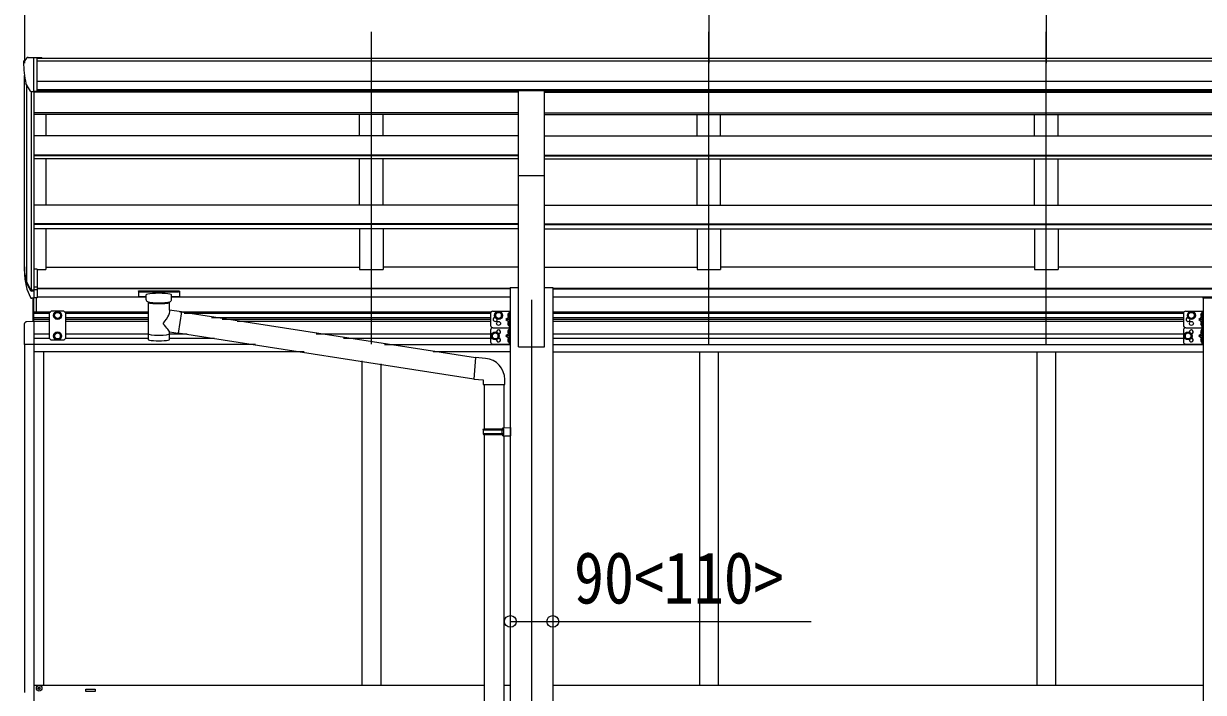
# Model space of a CAD drawing. Units: millimetres at full size, sheet at 1:25; details may follow other scales. Extents: x -6988 to 7066, y -4877 to 4823.
# Drawn here: x -228 to 2276, y 151 to 1572 of the extents above; entities that cross this region are included whole.
import ezdxf
from ezdxf.enums import TextEntityAlignment as Align

# ---------------------------------------------------------------- set-up
doc = ezdxf.new("R2010")
doc.units = ezdxf.units.MM
doc.header["$LTSCALE"] = 25
doc.header["$PDMODE"] = 32
doc.header["$PDSIZE"] = 25
for name, color, linetype, lineweight in [('0-1_本体', 4, 'Continuous', 9), ('0-2_部品', 7, 'Continuous', 9), ('0-8_PARTS2', 2, 'Continuous', 9), ('0-A_寸法', 4, 'Continuous', 9), ('1-1_GLASS', 4, 'Continuous', 9), ('1-2_GLASS_SEAL', 7, 'Continuous', 9)]:
    doc.layers.add(name, color=color, linetype=linetype, lineweight=lineweight)
doc.styles.add('ＭＳ ゴシック', font='')
doc.styles.get('ＭＳ ゴシック').set_extended_font_data('MS Gothic')

msp = doc.modelspace()

# ---------------------------------------------------------------- linework, layer by layer
at = {"layer": '0-1_本体'}
for p, q in [((-199.37, 1497.98), (4799.63, 1497.98)), ((-199.37, 1492.64), (4799.63, 1492.64)), ((-225.87, 1045.87), (-225.87, 1461.23)), ((-221.59, 1442.43), (-221.59, 1023.87)), ((-211.87, 1427.08), (-211.87, 1005.87)), ((-199.37, 1449.11), (4799.63, 1449.1)), ((-199.37, 1431.44), (4799.63, 1431.44)), ((822.63, 1429.06), (-199.37, 1429.06)), ((-180.87, 1429.06), (-180.87, 1425.92)), ((485.13, 1425.92), (485.13, 1429.06)), ((535.13, 1425.92), (535.13, 1429.06)), ((877.63, 1429.06), (3722.63, 1429.06)), ((1201.13, 1425.92), (1201.13, 1429.06)), ((1251.13, 1425.92), (1251.13, 1429.06)), ((1917.13, 1425.92), (1917.13, 1429.06)), ((1967.13, 1425.92), (1967.13, 1429.06)), ((-205.87, 1426.6), (-205.87, 1050.3)), ((822.63, 1425.92), (-205.87, 1425.92)), ((877.63, 1425.92), (3722.63, 1425.92)), ((822.63, 1382.44), (-205.87, 1382.44)), ((822.63, 1378.36), (-205.87, 1378.36)), ((-180.87, 1378.33), (-180.87, 1333.34)), ((485.13, 1333.21), (485.13, 1378.36)), ((535.13, 1333.21), (535.13, 1378.36)), ((877.63, 1382.44), (3722.63, 1382.44)), ((877.63, 1378.36), (3722.63, 1378.36)), ((1201.13, 1333.21), (1201.13, 1378.36)), ((1251.13, 1333.21), (1251.13, 1378.36)), ((1917.13, 1333.21), (1917.13, 1378.36)), ((1967.13, 1333.21), (1967.13, 1378.36)), ((822.63, 1333.21), (-205.87, 1333.21)), ((877.63, 1333.21), (3722.63, 1333.21)), ((822.63, 1292.47), (-205.87, 1292.47)), ((822.63, 1290.98), (-205.87, 1290.98)), ((822.63, 1284.19), (-205.87, 1284.19)), ((-180.87, 1284.16), (-180.87, 1185.9)), ((485.13, 1185.9), (485.13, 1284.19)), ((535.13, 1185.9), (535.13, 1284.19)), ((822.63, 885.01), (822.63, 1297.65)), ((877.63, 885.01), (877.63, 1297.65)), ((877.63, 1292.47), (3722.63, 1292.47)), ((877.63, 1290.98), (3722.63, 1290.98)), ((877.63, 1284.19), (3722.63, 1284.19)), ((1201.13, 1185.9), (1201.13, 1284.19)), ((1251.13, 1185.9), (1251.13, 1284.19)), ((1917.13, 1185.9), (1917.13, 1284.19)), ((1967.13, 1185.9), (1967.13, 1284.19)), ((822.73, 1185.9), (-205.87, 1185.9)), ((877.53, 1185.9), (3722.63, 1185.9)), ((822.8, 1146.69), (-205.87, 1146.69)), ((822.71, 1145.21), (-205.87, 1145.21)), ((822.73, 1135.55), (-205.87, 1135.55)), ((-180.87, 1135.64), (-180.87, 1049.47)), ((485.13, 1135.55), (485.13, 1049.47)), ((535.13, 1135.55), (535.13, 1049.47)), ((877.47, 1146.69), (3722.63, 1146.69)), ((877.53, 1135.55), (3722.63, 1135.55)), ((877.55, 1145.21), (3722.63, 1145.21)), ((1201.13, 1135.55), (1201.13, 1049.47)), ((1251.13, 1135.55), (1251.13, 1049.47)), ((1917.13, 1135.55), (1917.13, 1049.47)), ((1967.13, 1135.55), (1967.13, 1049.47)), ((-180.87, 1054.27), (485.13, 1054.27)), ((822.86, 1054.27), (535.13, 1054.27)), ((822.86, 1054.27), (535.13, 1054.27)), ((877.4, 1054.27), (1201.13, 1054.27)), ((1917.13, 1054.27), (1251.13, 1054.27)), ((2633.13, 1054.27), (1967.13, 1054.27)), ((-199.37, 1049.47), (-180.87, 1049.47)), ((485.13, 1049.47), (535.13, 1049.47)), ((1201.13, 1049.47), (1251.13, 1049.47)), ((1917.13, 1049.47), (1967.13, 1049.47)), ((-199.37, 1010.14), (804.93, 1010.14)), ((-199.37, 1008.78), (804.93, 1008.78)), ((804.93, 1011.39), (804.93, -1864.99)), ((804.93, 1011.39), (822.63, 1011.39)), ((877.63, 1011.39), (895.33, 1011.39)), ((895.33, 1011.39), (895.33, -1864.99)), ((895.33, 1009.97), (3704.8, 1009.97)), ((895.33, 1008.59), (3704.93, 1008.59)), ((-199.37, 991.41), (32.13, 991.41)), ((86.13, 991.41), (804.93, 991.41)), ((895.33, 991.41), (3704.93, 991.41)), ((822.37, 885.01), (877.37, 885.01))]:
    msp.add_line(p, q, dxfattribs=at)
at = {"layer": '0-2_部品'}
for p, q in [((-227.87, 1490.22), (-227.87, 1489.59)), ((-220.96, 1499.02), (-225.03, 1493.21)), ((-217.87, 1499.59), (-220.2, 1499.45)), ((-217.87, 1499.59), (-199.37, 1499.59)), ((-205.87, 1426.6), (-205.87, 1499.59)), ((-199.37, 1499.59), (-189.37, 1499.5)), ((-199.37, 1427.6), (-199.37, 1499.59)), ((-189.37, 1497.98), (-189.37, 1499.5)), ((-213.49, 1428.42), (-222.77, 1444.48)), ((-199.37, 1427.6), (-205.87, 1427.6)), ((822.63, 1429.72), (877.63, 1429.72)), ((822.63, 1248.79), (822.63, 1429.72)), ((877.63, 1248.79), (877.63, 1429.72)), ((-205.87, 1426.6), (-211.08, 1426.92)), ((822.63, 1248.79), (877.63, 1248.79)), ((-205.87, 1050.3), (-205.87, 988.42)), ((-199.37, 1050.3), (-205.87, 1050.3)), ((-199.37, 1050.3), (-199.37, 989.24)), ((-223.48, 1024.26), (-213.31, 1005.09)), ((-212.3, 1006.34), (-222.06, 1024.76)), ((-220.89, 1007.41), (-213.31, 989.92)), ((-205.87, 1005.59), (-211, 1005.59)), ((-205.87, 1003.59), (-210.71, 1003.59)), ((-199.37, 1011.99), (-205.87, 1011.99)), ((-199.37, 1006.59), (-205.87, 1006.59)), ((15.63, 1003.53), (15.63, 992.77)), ((15.63, 1003.33), (15.63, 1001.79)), ((17.63, 1004.19), (100.63, 1004.19)), ((17.63, 1002.01), (100.63, 1002.01)), ((102.63, 1003.53), (102.63, 992.77)), ((-205.87, 988.42), (-210.71, 988.42)), ((-199.37, 989.24), (-205.87, 989.24)), ((17.63, 992.1), (32.13, 992.1)), ((32.13, 985.29), (32.13, 995.57)), ((36.23, 980.79), (36.21, 900.5)), ((82.03, 963.22), (82.03, 980.81)), ((86.13, 985.29), (86.13, 995.57)), ((86.13, 992.1), (100.63, 992.1)), ((107.25, 959.31), (82.03, 963.23)), ((107.25, 959.31), (100.23, 914.06)), ((107.25, 959.31), (731.22, 862.52)), ((82.05, 900.5), (82.03, 917.13)), ((82.03, 916.88), (100.23, 914.06)), ((727.21, 816.69), (100.23, 914.06)), ((752.05, 860.69), (731.22, 862.52)), ((747.13, 804.95), (793.13, 804.95)), ((749.13, 804.95), (749.13, 710.95)), ((791.13, 804.95), (791.13, 713.51)), ((793.13, 804.95), (793.13, 815.87)), ((747.13, 708.95), (748.13, 710.95)), ((747.13, 708.95), (791.13, 708.95)), ((747.13, 708.95), (747.13, 700.95)), ((748.13, 710.95), (791.13, 710.95)), ((786.65, 708.95), (786.22, 710.95)), ((789.13, 713.45), (805.13, 713.92)), ((789.13, 711.45), (789.13, 713.45)), ((789.13, 711.45), (791.13, 711.45)), ((805.13, 713.92), (805.13, 695.98)), ((747.13, 700.95), (791.13, 700.95)), ((747.13, 700.95), (748.13, 698.95)), ((748.13, 698.95), (791.13, 698.95)), ((749.13, 698.95), (749.13, -245.24)), ((789.13, 696.45), (789.13, 698.45)), ((789.13, 696.45), (805.13, 695.98)), ((791.13, 696.39), (791.13, -242.68))]:
    msp.add_line(p, q, dxfattribs=at)
for points in [[(15.63, 1003.53), (15.67, 1003.72), (15.75, 1003.86), (15.85, 1003.95), (15.95, 1004.01), (16.07, 1004.06), (16.37, 1004.12), (16.86, 1004.17), (17.4, 1004.19), (17.63, 1004.19)], [(100.63, 1004.19), (100.98, 1004.19), (101.51, 1004.16), (101.96, 1004.11), (102.27, 1004.03), (102.44, 1003.93), (102.56, 1003.8), (102.62, 1003.62), (102.63, 1003.53)], [(15.63, 992.77), (15.67, 992.57), (15.75, 992.43), (15.85, 992.34), (15.95, 992.28), (16.07, 992.23), (16.37, 992.17), (16.86, 992.13), (17.4, 992.1), (17.63, 992.1)], [(32.17, 985.35), (32.15, 985), (32.39, 984.04), (32.91, 983.16), (33.72, 982.32), (34.83, 981.52), (36.23, 980.79)], [(82.03, 980.81), (82.26, 980.9), (83.62, 981.63), (84.73, 982.48), (85.49, 983.35), (85.95, 984.25), (86.12, 985.13)], [(100.63, 992.1), (100.98, 992.11), (101.51, 992.13), (101.96, 992.18), (102.27, 992.26), (102.44, 992.36), (102.56, 992.5), (102.62, 992.68), (102.63, 992.77)], [(731.22, 862.52), (727.21, 816.69), (747.13, 814.95), (747.13, 804.95)], [(786.65, 708.95), (786.65, 700.95), (786.22, 698.95)], [(789.13, 698.45), (791.13, 698.45), (791.13, 711.45)]]:
    msp.add_lwpolyline(points, dxfattribs=at)
for centre, radius, start, end in [((-224.87, 1490.22), 3, 93, 180), ((-25.87, 1489.59), 202, 180, 192.90261), ((-220.14, 1498.45), 1, 93.5, 145), ((-210.89, 1429.92), 3, 210, 266.5), ((-137.21, 1046.43), 89.07, 174.49576, 194.41188), ((-137.92, 1050.71), 88.05, 177.22392, 197.21071), ((-92.65, 1043.48), 133.22, 183.27987, 195.71302), ((-210.71, 1006.59), 3, 210, 270), ((-211, 1007.09), 1.5, 210, 270), ((-210.71, 991.42), 3, 210, 270), ((748.13, 815.87), 45, 0, 85)]:
    msp.add_arc(centre, radius, start, end, dxfattribs=at)
for centre, major_axis, ratio, start_param, end_param in [((17.63, 1001.79), (2, 0), 0.109601, 1.5707963, 3.1415927), ((100.63, 1001.79), (2, 0), 0.109601, 0, 1.5707963), ((59.13, 995.57), (27, 0), 0.122176, 6.2831853, 9.424778), ((59.14, 980.34), (-22.91, 0.42), 0.072511, 0.0008029, 1.5715993), ((59.14, 978.72), (-22.91, 0.42), 0.072511, 0.0008029, 1.5715993), ((59.12, 980.34), (22.92, 0.42), 0.07247, 4.71158, 6.2823764), ((59.12, 978.72), (22.92, 0.42), 0.07247, 4.71158, 6.2823764), ((70.13, 985.29), (16, 0), 0.361356, 6.2636979, 6.2831853), ((59.13, 936.68), (-22.81, -26.62), 0.234429, 1.6855472, 3.1268519), ((61.69, 939.33), (20.32, -22.25), 0.045535, 0.0389954, 1.3075346), ((59.13, 912.94), (22.91, 0), 0.122865, 3.1415927, 6.2831853), ((59.13, 900.5), (22.92, 0), 0.101955, 3.1415499, 6.2833984)]:
    msp.add_ellipse(centre, major_axis=major_axis, ratio=ratio, start_param=start_param, end_param=end_param, dxfattribs=at)
at = {"layer": '0-8_PARTS2'}
for p, q in [((510.13, 891.21), (510.13, 1553.74)), ((1226.13, 891.21), (1226.13, 1553.74)), ((1942.13, 891.21), (1942.13, 1553.74)), ((850.13, 985.01), (850.13, -1964.99))]:
    msp.add_line(p, q, dxfattribs=at)
at = {"layer": '0-A_寸法', "color": 6}
for p, q in [((-225.87, 2033.36), (-225.87, 1487.74)), ((1226.13, 1716.75), (1226.13, 1487.74)), ((1942.13, 1716.75), (1942.13, 1487.74)), ((805.13, 302.19), (895.13, 302.19)), ((895.13, 302.19), (1443.66, 302.19))]:
    msp.add_line(p, q, dxfattribs=at)
for p in [(805.13, 302.19), (895.13, 302.19)]:
    msp.add_point(p, dxfattribs=at)
at = {"layer": '1-1_GLASS'}
for p, q in [((2275.13, 988.36), (2275.13, -1565)), ((-205.87, 959.89), (-170.37, 959.89)), ((-205.87, 956.39), (-173.37, 956.39)), ((-141.37, 959.89), (36.23, 959.89)), ((-138.37, 956.39), (36.23, 956.39)), ((103.51, 959.89), (765.14, 959.89)), ((112.78, 956.39), (763.16, 956.39)), ((895.33, 959.89), (2235.13, 959.89)), ((895.33, 956.39), (2233.13, 956.39)), ((-205.87, 947.39), (-173.37, 947.39)), ((-205.87, 943.89), (-173.37, 943.89)), ((-205.87, 939.59), (-205.87, 102.39)), ((-173.37, 938.89), (-205.87, 938.89)), ((-138.37, 947.39), (36.23, 947.39)), ((-138.37, 943.89), (36.23, 943.89)), ((36.23, 938.89), (-138.37, 938.89)), ((170.79, 947.39), (763.13, 947.39)), ((193.35, 943.89), (763.13, 943.89)), ((602.21, 938.89), (225.58, 938.89)), ((763.13, 938.89), (602.21, 938.89)), ((895.33, 947.39), (2233.13, 947.39)), ((895.33, 943.89), (2233.13, 943.89)), ((2233.13, 938.89), (895.33, 938.89)), ((-205.87, 912.89), (-173.37, 912.89)), ((-205.87, 903.89), (-173.37, 903.89)), ((-138.37, 912.89), (36.23, 912.89)), ((-138.37, 903.89), (36.21, 903.89)), ((82.04, 912.89), (119.21, 912.89)), ((82.05, 903.89), (177.22, 903.89)), ((393.17, 912.89), (763.13, 912.89)), ((451.18, 903.89), (763.13, 903.89)), ((895.33, 912.89), (2233.13, 912.89)), ((895.33, 903.89), (2233.13, 903.89)), ((-225.87, 890.19), (-225.87, 151.59)), ((264.24, 890.39), (-205.87, 890.39)), ((538.2, 890.39), (804.93, 890.39)), ((822.37, 885.01), (877.37, 885.01)), ((895.33, 890.39), (2275.13, 890.39)), ((367.37, 874.39), (-205.87, 874.39)), ((-185.87, 874.39), (-185.87, 166.89)), ((490.13, 855.35), (490.13, 167.39)), ((804.93, 874.39), (641.34, 874.39)), ((895.33, 874.39), (2275.13, 874.39)), ((1206.13, 874.39), (1206.13, 167.39)), ((1246.13, 874.39), (1246.13, 167.39)), ((1922.13, 874.39), (1922.13, 167.39)), ((1962.13, 874.39), (1962.13, 167.39)), ((530.13, 849.14), (530.13, 167.39)), ((-205.87, 166.89), (748.93, 166.89)), ((790.93, 166.89), (804.93, 166.89)), ((895.33, 166.89), (2275.13, 166.89))]:
    msp.add_line(p, q, dxfattribs=at)
msp.add_lwpolyline([(-75.87, 153.39), (-95.87, 153.39), (-95.87, 158.39), (-75.87, 158.39)], close=True, dxfattribs=at)
at = {"layer": '1-2_GLASS_SEAL'}
for p, q in [((-207.37, 939.39), (-207.37, 988.42)), ((-205.87, 939.39), (-205.87, 989.24)), ((-200.37, 959.89), (-200.37, 989.24)), ((2274.63, 989.86), (2274.63, 988.36)), ((2325.63, 988.36), (2274.63, 988.36)), ((-169.37, 960.89), (-173.37, 956.89)), ((-173.37, 956.89), (-173.37, 903.4)), ((-142.37, 960.89), (-169.37, 960.89)), ((-142.37, 960.89), (-138.37, 956.89)), ((-138.37, 903.4), (-138.37, 956.89)), ((762.93, 955.89), (762.93, 930.89)), ((767.93, 960.89), (804.93, 960.89)), ((801.93, 956.39), (801.13, 956.25)), ((802.43, 960.89), (802.43, 925.89)), ((804.93, 960.89), (804.93, 925.89)), ((2233.13, 955.89), (2233.13, 930.89)), ((2238.13, 960.89), (2275.13, 960.89)), ((2272.13, 956.39), (2271.33, 956.25)), ((2272.63, 960.89), (2272.63, 925.89)), ((2275.13, 960.89), (2275.13, 925.89)), ((-226.37, 933.1), (-226.37, 890.19)), ((-205.87, 939.39), (-221.16, 938.59)), ((802.43, 943.39), (795.43, 943.39)), ((801.93, 948.39), (801.13, 948.54)), ((801.93, 938.39), (801.13, 938.25)), ((801.93, 930.39), (801.13, 930.54)), ((801.93, 948.39), (802.43, 948.48)), ((801.93, 930.39), (802.43, 930.48)), ((2272.63, 943.39), (2265.63, 943.39)), ((2272.13, 948.39), (2271.33, 948.54)), ((2272.13, 938.39), (2271.33, 938.25)), ((2272.13, 930.39), (2271.33, 930.54)), ((2272.13, 948.39), (2272.63, 948.48)), ((2272.13, 930.39), (2272.63, 930.48)), ((-169.37, 899.4), (-173.37, 903.4)), ((-155.87, 915.9), (-162.37, 912.15)), ((-162.37, 912.15), (-162.37, 904.64)), ((-162.37, 904.64), (-155.87, 900.89)), ((-149.37, 912.15), (-155.87, 915.9)), ((-155.87, 900.89), (-149.37, 904.64)), ((-149.37, 904.64), (-149.37, 912.15)), ((-142.37, 899.4), (-138.37, 903.4)), ((762.93, 920.89), (762.93, 895.89)), ((767.93, 925.89), (804.93, 925.89)), ((767.93, 925.89), (804.93, 925.89)), ((802.43, 908.39), (795.43, 908.39)), ((801.93, 921.39), (801.13, 921.25)), ((801.93, 913.39), (801.13, 913.54)), ((801.93, 903.39), (801.13, 903.25)), ((801.93, 913.39), (802.43, 913.48)), ((802.43, 925.89), (802.43, 890.89)), ((804.93, 925.89), (804.93, 890.89)), ((2233.13, 920.89), (2233.13, 895.89)), ((2238.13, 925.89), (2275.13, 925.89)), ((2272.63, 908.39), (2265.63, 908.39)), ((2272.13, 921.39), (2271.33, 921.25)), ((2272.13, 913.39), (2271.33, 913.54)), ((2272.13, 903.39), (2271.33, 903.25)), ((2272.13, 913.39), (2272.63, 913.48)), ((2272.63, 925.89), (2272.63, 890.89)), ((-205.87, 890.19), (-226.37, 890.19)), ((-142.37, 899.4), (-169.37, 899.4)), ((767.93, 890.89), (804.93, 890.89)), ((801.93, 895.39), (801.13, 895.54)), ((801.93, 895.39), (802.43, 895.48)), ((2238.13, 890.89), (2275.13, 890.89)), ((2272.13, 895.39), (2271.33, 895.54)), ((2272.13, 895.39), (2272.63, 895.48)), ((-196.37, 159.89), (-197.37, 159.89)), ((-193.37, 160.89), (-192.37, 160.89))]:
    msp.add_line(p, q, dxfattribs=at)
for points in [[(-162.37, 955.65), (-155.87, 959.4), (-149.37, 955.65)], [(-149.37, 955.65), (-149.37, 948.14), (-155.87, 944.39), (-162.37, 948.14), (-162.37, 955.65)], [(802.82, 952.39), (802.18, 953.58), (799.95, 954.69)], [(802.82, 952.39), (802.18, 951.21), (799.95, 950.09)], [(801.93, 948.39), (801.93, 956.39), (802.43, 956.31), (802.43, 948.48)], [(2273.02, 952.39), (2272.38, 953.58), (2270.15, 954.69)], [(2273.02, 952.39), (2272.38, 951.21), (2270.15, 950.09)], [(2272.13, 948.39), (2272.13, 956.39), (2272.63, 956.31), (2272.63, 948.48)], [(802.43, 948.39), (795.43, 943.39), (802.43, 938.39)], [(802.82, 934.39), (802.18, 935.58), (799.95, 936.69)], [(802.82, 934.39), (802.18, 933.21), (799.95, 932.09)], [(801.93, 930.39), (801.93, 938.39), (802.43, 938.31), (802.43, 930.48)], [(2272.63, 948.39), (2265.63, 943.39), (2272.63, 938.39)], [(2273.02, 934.39), (2272.38, 935.58), (2270.15, 936.69)], [(2273.02, 934.39), (2272.38, 933.21), (2270.15, 932.09)], [(2272.13, 930.39), (2272.13, 938.39), (2272.63, 938.31), (2272.63, 930.48)], [(802.43, 913.39), (795.43, 908.39), (802.43, 903.39)], [(802.82, 917.39), (802.18, 918.58), (799.95, 919.69)], [(802.82, 917.39), (802.18, 916.21), (799.95, 915.09)], [(802.82, 899.39), (802.18, 900.58), (799.95, 901.69)], [(801.93, 913.39), (801.93, 921.39), (802.43, 921.31), (802.43, 913.48)], [(801.93, 895.39), (801.93, 903.39), (802.43, 903.31), (802.43, 895.48)], [(2238.13, 925.89), (2275.13, 925.89), (2275.13, 890.89)], [(2272.63, 913.39), (2265.63, 908.39), (2272.63, 903.39)], [(2273.02, 917.39), (2272.38, 918.58), (2270.15, 919.69)], [(2273.02, 917.39), (2272.38, 916.21), (2270.15, 915.09)], [(2273.02, 899.39), (2272.38, 900.58), (2270.15, 901.69)], [(2272.13, 913.39), (2272.13, 921.39), (2272.63, 921.31), (2272.63, 913.48)], [(2272.13, 895.39), (2272.13, 903.39), (2272.63, 903.31), (2272.63, 895.48)], [(802.82, 899.39), (802.18, 898.21), (799.95, 897.09)], [(2273.02, 899.39), (2272.38, 898.21), (2270.15, 897.09)], [(-197.37, 159.89), (-197.37, 160.89), (-196.37, 160.89)], [(-195.37, 161.89), (-195.37, 162.89), (-194.37, 162.89), (-194.37, 161.89)], [(-194.37, 158.89), (-194.37, 157.89), (-195.37, 157.89), (-195.37, 158.89)], [(-192.37, 160.89), (-192.37, 159.89), (-193.37, 159.89)]]:
    msp.add_lwpolyline(points, dxfattribs=at)
for points in [[(779.93, 944.39), (786.43, 948.14), (786.43, 955.65), (779.93, 959.4), (773.43, 955.65), (773.43, 948.14)], [(2250.13, 944.39), (2256.63, 948.14), (2256.63, 955.65), (2250.13, 959.4), (2243.63, 955.65), (2243.63, 948.14)], [(772.93, 900.89), (779.43, 904.64), (779.43, 912.15), (772.93, 915.9), (766.43, 912.15), (766.43, 904.64)], [(2243.13, 900.89), (2249.63, 904.64), (2249.63, 912.15), (2243.13, 915.9), (2236.63, 912.15), (2236.63, 904.64)]]:
    msp.add_lwpolyline(points, close=True, dxfattribs=at)
for centre, radius in [((-155.87, 951.89), 8.5), ((-155.87, 951.89), 7.5), ((-155.87, 951.89), 6.5), ((779.93, 951.89), 8.5), ((779.93, 951.89), 7.5), ((779.93, 951.89), 6.5), ((2250.13, 951.89), 8.5), ((2250.13, 951.89), 7.5), ((2250.13, 951.89), 6.5), ((779.93, 934.89), 4.25), ((2250.13, 934.89), 4.25), ((-155.87, 908.39), 8.5), ((-155.87, 908.39), 7.5), ((-155.87, 908.39), 6.5), ((772.93, 908.39), 8.5), ((772.93, 908.39), 7.5), ((772.93, 908.39), 6.5), ((2243.13, 908.39), 8.5), ((2243.13, 908.39), 7.5), ((2243.13, 908.39), 6.5), ((-194.87, 160.39), 5.9)]:
    msp.add_circle(centre, radius, dxfattribs=at)
for centre, radius, start, end in [((2276.13, 989.86), 1.5, 90, 180), ((767.93, 955.89), 5, 90, 180), ((806.03, 952.39), 6.5, 147.94412, 212.05588), ((801.29, 955.37), 0.9, 100, 147.94412), ((2238.13, 955.89), 5, 90, 180), ((2276.23, 952.39), 6.5, 147.94412, 212.05588), ((2271.49, 955.37), 0.9, 100, 147.94412), ((-220.87, 933.1), 5.5, 93, 180), ((767.93, 930.89), 5, 180, 270), ((772.93, 943.39), 4.25, 94.76077, 6.29431), ((806.03, 934.39), 6.5, 147.94412, 212.05588), ((801.29, 949.42), 0.9, 212.05588, 260), ((801.29, 937.37), 0.9, 100, 147.94412), ((801.29, 931.42), 0.9, 212.05588, 260), ((2238.13, 930.89), 5, 180, 270), ((2243.13, 943.39), 4.25, 94.76077, 6.29431), ((2276.23, 934.39), 6.5, 147.94412, 212.05588), ((2271.49, 949.42), 0.9, 212.05588, 260), ((2271.49, 937.37), 0.9, 100, 147.94412), ((2271.49, 931.42), 0.9, 212.05588, 260), ((767.93, 920.89), 5, 90, 180), ((779.93, 916.89), 4.25, 274.76077, 186.29431), ((779.93, 899.89), 4.25, 173.70569, 85.23923), ((806.03, 917.39), 6.5, 147.94412, 212.05588), ((806.03, 899.39), 6.5, 147.94412, 212.05588), ((801.29, 920.37), 0.9, 100, 147.94412), ((801.29, 914.42), 0.9, 212.05588, 260), ((801.29, 902.37), 0.9, 100, 147.94412), ((2238.13, 920.89), 5, 90, 180), ((2250.13, 916.89), 4.25, 274.76077, 186.29431), ((2250.13, 899.89), 4.25, 173.70569, 85.23923), ((2276.23, 917.39), 6.5, 147.94412, 212.05588), ((2276.23, 899.39), 6.5, 147.94412, 212.05588), ((2271.49, 920.37), 0.9, 100, 147.94412), ((2271.49, 914.42), 0.9, 212.05588, 260), ((2271.49, 902.37), 0.9, 100, 147.94412), ((767.93, 895.89), 5, 180, 270), ((801.29, 896.42), 0.9, 212.05588, 260), ((2238.13, 895.89), 5, 180, 270), ((2271.49, 896.42), 0.9, 212.05588, 260), ((-196.37, 161.89), 1, 270, 0), ((-196.37, 158.89), 1, 0, 90), ((-193.37, 161.89), 1, 180, 270), ((-193.37, 158.89), 1, 90, 180)]:
    msp.add_arc(centre, radius, start, end, dxfattribs=at)

# ---------------------------------------------------------------- texts
at = {"layer": '0-A_寸法', "color": 7, "style": 'ＭＳ ゴシック', "width": 0.85}
msp.add_text('90<110>', height=110, dxfattribs=at).set_placement((940.01, 307.19), align=Align.BOTTOM_LEFT)

doc.saveas('drawing.dxf')
